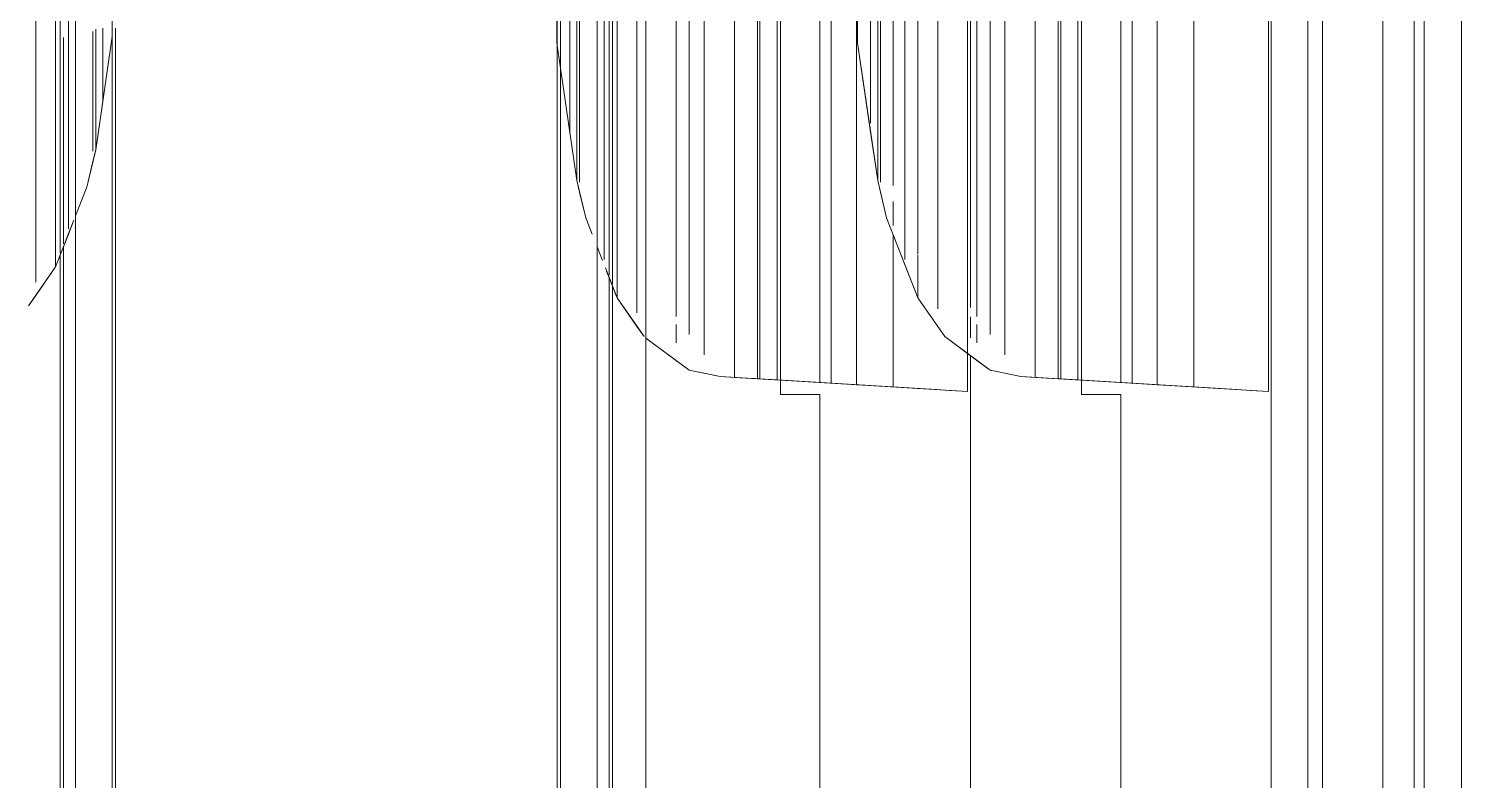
# Model space of a CAD drawing. Header units: inches. Extents: x -1180 to 2011, y -268 to 2143.
# Drawn here: x -1123.557 to -1118.794, y 2026.496 to 2028.995 of the extents above; entities that cross this region are included whole.
import ezdxf

# ---------------------------------------------------------------- set-up
doc = ezdxf.new("R2010")
doc.units = ezdxf.units.IN
doc.header["$MEASUREMENT"] = 0
doc.layers.add('I-FURN', color=30, linetype='Continuous', lineweight=9)

# ---------------------------------------------------------------- blocks, each defined once
blk = doc.blocks.new('HermanMiller_Exclave_EXSB_SmallBoards - Eco Board Writeable Pkg 4-5326758-6TH FLOOR POWER _ SIGNAL')
at = {"layer": 'I-FURN'}
for p, q in [((4.4423, -0.5498), (4.0656, -0.4947)), ((4.4423, -0.5498), (4.0656, -0.4947)), ((4.2813, -0.5262), (4.0656, -0.4947)), ((4.0377, -0.5262), (4.2813, -0.5262)), ((4.0416, -0.5498), (4.4423, -0.5498)), ((4.0494, -0.559), (4.4473, -0.559)), ((4.4423, -0.5498), (4.2813, -0.5262)), ((4.5661, -0.5792), (4.4423, -0.5498)), ((4.5661, -0.5792), (4.4423, -0.5498)), ((4.4812, -0.559), (4.4423, -0.5498)), ((4.5661, -0.5792), (4.4812, -0.559)), ((4.6619, -0.6167), (4.5661, -0.5792)), ((4.6619, -0.6167), (4.5661, -0.5792)), ((4.6619, -0.6167), (4.5661, -0.5792)), ((0.6622, -0.6399), (4.7053, -0.6399)), ((4.7319, -0.6441), (4.6758, -0.6222)), ((4.7419, -0.648), (4.6758, -0.6222)), ((4.7211, -0.6399), (4.6758, -0.6222)), ((4.7875, -0.6659), (4.7211, -0.6399)), ((4.8317, -0.6832), (4.7319, -0.6441)), ((4.8317, -0.6832), (4.7419, -0.648)), ((4.8317, -0.6832), (4.7875, -0.6659)), ((0.5833, -0.6832), (4.8317, -0.6832)), ((4.9611, -0.7729), (4.8317, -0.6832)), ((4.9611, -0.7729), (4.8317, -0.6832)), ((4.9273, -0.7495), (4.8317, -0.6832)), ((0.5833, -0.7495), (4.8825, -0.7495)), ((4.9611, -0.7729), (4.9273, -0.7495))]:
    blk.add_line(p, q, dxfattribs=at)
blk = doc.blocks.new('HermanMiller_Exclave_EXSB_SmallBoards - White Board Pkg 1-5326753-6TH FLOOR POWER _ SIGNAL')
at = {"layer": 'I-FURN'}
for p, q in [((27.4272, -0.4829), (26.9697, -0.5498)), ((27.4272, -0.4829), (26.9697, -0.5498)), ((27.1307, -0.5262), (27.4272, -0.4829)), ((30.0468, -0.4829), (27.4272, -0.4829)), ((30.0468, -0.4829), (27.4272, -0.4829)), ((27.4272, -0.4829), (30.0468, -0.4829)), ((26.9697, -0.5498), (26.8459, -0.5792)), ((26.9697, -0.5498), (26.8459, -0.5792)), ((26.8459, -0.5792), (26.9308, -0.559)), ((26.9308, -0.559), (26.9697, -0.5498)), ((26.9647, -0.559), (30.1794, -0.559)), ((26.9697, -0.5498), (27.1307, -0.5262)), ((26.9697, -0.5498), (30.0662, -0.5498)), ((27.1607, -0.5262), (30.0662, -0.5262)), ((26.8459, -0.5792), (26.5803, -0.6832)), ((26.8459, -0.5792), (26.5803, -0.6832)), ((26.6909, -0.6399), (26.8459, -0.5792)), ((26.5803, -0.6832), (26.6909, -0.6399)), ((26.7067, -0.6399), (26.8463, -0.6399)), ((26.8463, -0.6399), (30.1794, -0.6399)), ((26.5803, -0.6832), (26.4509, -0.7729)), ((26.5803, -0.6832), (26.4509, -0.7729)), ((26.4847, -0.7495), (26.5803, -0.6832)), ((26.5803, -0.6832), (26.7229, -0.6832)), ((26.7264, -0.6832), (30.1794, -0.6832)), ((26.4509, -0.7729), (26.4847, -0.7495)), ((26.543, -0.7495), (30.1794, -0.7495)), ((26.4509, -0.7729), (26.3389, -0.9233)), ((26.4408, -0.7864), (26.3944, -0.8487)), ((26.3944, -0.8487), (26.4408, -0.7864)), ((26.3944, -0.8487), (26.3389, -0.9233)), ((26.3389, -0.9233), (26.3715, -0.8796)), ((26.43, -0.8796), (26.4908, -0.8796)), ((26.5182, -0.8796), (30.1794, -0.8796)), ((26.3389, -0.9233), (26.3182, -1.0257)), ((26.3389, -0.9233), (26.3182, -1.0257)), ((26.3289, -0.9728), (26.3389, -0.9233)), ((26.4583, -0.9233), (30.1794, -0.9233)), ((26.3182, -1.0257), (26.3289, -0.9728)), ((26.3905, -0.9728), (30.1794, -0.9728)), ((26.3182, -1.0257), (26.2686, -1.8487)), ((26.3182, -1.0257), (26.3141, -1.093)), ((26.3153, -1.0737), (26.3182, -1.0257)), ((26.3141, -1.093), (26.2959, -1.3953)), ((26.3107, -1.15), (26.3141, -1.093)), ((26.3169, -1.0737), (30.1794, -1.0737)), ((26.3067, -1.2152), (26.3102, -1.1585)), ((26.3102, -1.1585), (26.3107, -1.15)), ((26.3102, -1.1585), (30.1794, -1.1585)), ((26.3107, -1.15), (30.1794, -1.15)), ((26.306, -1.227), (26.2587, -1.227)), ((26.2587, -1.227), (26.306, -1.227)), ((26.2587, -1.227), (26.2587, -1.358)), ((26.2587, -1.227), (26.2587, -1.358)), ((26.2748, -1.7453), (26.3067, -1.2152)), ((30.1794, -1.227), (26.306, -1.227)), ((26.306, -1.227), (30.1794, -1.227)), ((30.1794, -1.2152), (26.3067, -1.2152)), ((26.2587, -1.358), (5.1533, -1.358)), ((26.2587, -1.358), (5.1533, -1.358)), ((5.1533, -1.358), (26.2587, -1.358)), ((28.2691, -1.358), (26.2981, -1.358)), ((28.2559, -1.358), (26.2981, -1.358)), ((26.2981, -1.358), (30.1794, -1.358)), ((30.1794, -1.358), (26.2981, -1.358)), ((26.2981, -1.358), (30.1794, -1.358)), ((26.2959, -1.3953), (26.2908, -1.4793)), ((26.2959, -1.3953), (30.1794, -1.3953)), ((26.2908, -1.4793), (26.2835, -1.601)), ((26.2908, -1.4793), (30.1794, -1.4793)), ((26.2835, -1.601), (30.1794, -1.601)), ((26.2709, -1.8095), (26.2686, -1.8487)), ((26.2686, -1.8487), (30.1794, -1.8487)), ((26.2686, -1.8487), (30.1794, -1.8487)), ((1.335, -1.858), (30.1794, -1.858)), ((30.1794, -1.858), (1.335, -1.858)), ((1.335, -1.858), (30.1794, -1.858))]:
    blk.add_line(p, q, dxfattribs=at)
at = {"layer": 'I-FURN', "flags": 128}
blk.add_lwpolyline([(26.2835, -1.601), (26.2786, -1.6813), (26.2748, -1.7453), (26.2722, -1.7889), (26.2709, -1.8095)], dxfattribs=at)
blk = doc.blocks.new('HermanMiller_Exclave_EXSB_SmallBoards - White Board Pkg 1-V27-6TH FLOOR POWER _ SIGNAL')
at = {"layer": 'I-FURN'}
for p, q in [((27.3435, -0.4951), (26.9697, -0.5498)), ((27.3435, -0.4951), (26.9697, -0.5498)), ((27.1524, -0.5231), (27.3435, -0.4951)), ((27.4272, -0.4829), (27.3435, -0.4951)), ((27.4272, -0.4829), (27.3435, -0.4951)), ((27.3435, -0.4951), (27.4272, -0.4829)), ((30.0468, -0.4829), (27.4272, -0.4829)), ((30.0468, -0.4829), (27.4272, -0.4829)), ((27.4272, -0.4829), (30.0468, -0.4829)), ((26.9697, -0.5498), (26.8459, -0.5792)), ((26.9697, -0.5498), (26.8459, -0.5792)), ((26.8459, -0.5792), (26.9308, -0.559)), ((26.9308, -0.559), (26.9697, -0.5498)), ((26.9647, -0.559), (30.4813, -0.559)), ((26.9697, -0.5498), (27.1307, -0.5262)), ((26.9697, -0.5498), (30.0662, -0.5498)), ((27.1307, -0.5262), (30.0662, -0.5262)), ((26.749, -0.6171), (26.7044, -0.6346)), ((26.749, -0.6171), (26.7044, -0.6346)), ((26.7044, -0.6346), (26.749, -0.6171)), ((26.8459, -0.5792), (26.7915, -0.6005)), ((26.8459, -0.5792), (26.7915, -0.6005)), ((26.7915, -0.6005), (26.8459, -0.5792)), ((26.6791, -0.6445), (26.5803, -0.6832)), ((26.6689, -0.6485), (26.5803, -0.6832)), ((26.5863, -0.6809), (26.6308, -0.6634)), ((26.7067, -0.6399), (30.7498, -0.6399)), ((26.5803, -0.6832), (26.4509, -0.7729)), ((26.5803, -0.6832), (26.4509, -0.7729)), ((26.4847, -0.7495), (26.5803, -0.6832)), ((26.5803, -0.6832), (29.4926, -0.6832)), ((26.4509, -0.7729), (26.4847, -0.7495)), ((26.5295, -0.7495), (30.9311, -0.7495)), ((26.4461, -0.7793), (26.3389, -0.9233)), ((26.4461, -0.7793), (26.3389, -0.9233)), ((26.3715, -0.8796), (26.4461, -0.7793)), ((26.3389, -0.9233), (26.3715, -0.8796)), ((26.43, -0.8796), (26.4908, -0.8796)), ((26.5182, -0.8796), (30.1794, -0.8796)), ((26.3389, -0.9233), (26.3182, -1.0257)), ((26.3389, -0.9233), (26.3182, -1.0257)), ((26.3289, -0.9728), (26.3389, -0.9233)), ((26.4583, -0.9233), (30.1794, -0.9233)), ((26.3182, -1.0257), (26.3289, -0.9728)), ((26.3905, -0.9728), (30.1794, -0.9728)), ((26.3182, -1.0257), (26.2686, -1.8487)), ((26.3182, -1.0257), (26.3141, -1.093)), ((26.3153, -1.0737), (26.3182, -1.0257)), ((26.3141, -1.093), (26.2959, -1.3953)), ((26.3111, -1.1429), (26.3141, -1.093)), ((26.3169, -1.0737), (30.1794, -1.0737)), ((26.3067, -1.2152), (26.3102, -1.1585)), ((26.3102, -1.1585), (26.3107, -1.15)), ((26.3102, -1.1585), (30.1794, -1.1585)), ((26.3107, -1.15), (30.1794, -1.15)), ((26.306, -1.227), (26.2587, -1.227)), ((26.2587, -1.227), (26.306, -1.227)), ((26.2587, -1.227), (26.2587, -1.358)), ((26.2587, -1.227), (26.2587, -1.358)), ((26.2748, -1.7453), (26.3067, -1.2152)), ((30.1794, -1.227), (26.306, -1.227)), ((26.306, -1.227), (30.1794, -1.227)), ((30.1794, -1.2152), (26.3067, -1.2152)), ((26.2587, -1.358), (5.1533, -1.358)), ((26.2587, -1.358), (5.1533, -1.358)), ((5.1533, -1.358), (26.2587, -1.358)), ((28.2691, -1.358), (26.2981, -1.358)), ((28.2559, -1.358), (26.2981, -1.358)), ((26.2981, -1.358), (30.1794, -1.358)), ((30.1794, -1.358), (26.2981, -1.358)), ((26.2981, -1.358), (30.1794, -1.358)), ((26.2959, -1.3953), (26.2908, -1.4793)), ((26.2959, -1.3953), (30.1794, -1.3953)), ((26.2908, -1.4793), (26.2835, -1.601)), ((26.2908, -1.4793), (30.1794, -1.4793)), ((26.2835, -1.601), (26.7901, -1.601)), ((26.8201, -1.601), (26.8995, -1.601)), ((26.9537, -1.601), (30.1471, -1.601)), ((26.2709, -1.8095), (26.2686, -1.8487)), ((26.2686, -1.8487), (30.1794, -1.8487)), ((26.2686, -1.8487), (26.3944, -1.8487)), ((26.4536, -1.8487), (26.5273, -1.8487)), ((26.5604, -1.8487), (30.1794, -1.8487)), ((5.0245, -1.858), (26.3875, -1.858)), ((26.3875, -1.858), (5.0245, -1.858)), ((5.0245, -1.858), (26.3875, -1.858)), ((26.4465, -1.858), (26.5163, -1.858)), ((26.5163, -1.858), (26.4465, -1.858)), ((26.4465, -1.858), (26.5163, -1.858)), ((26.5477, -1.858), (30.1794, -1.858)), ((30.1794, -1.858), (26.5477, -1.858)), ((26.5477, -1.858), (30.1794, -1.858))]:
    blk.add_line(p, q, dxfattribs=at)
at = {"layer": 'I-FURN', "flags": 128}
blk.add_lwpolyline([(26.2835, -1.601), (26.2786, -1.6813), (26.2748, -1.7453), (26.2722, -1.7889), (26.2709, -1.8095)], dxfattribs=at)
blk = doc.blocks.new('HermanMiller_Exclave_EXSC_SmallMobileCartMagneticWhiteboard - Mobile Cart-5326770-6TH FLOOR POWER _ SIGNAL')
at = {"layer": 'I-FURN'}
for p, q in [((-10.8904, 0.9069), (10.9926, 0.9069)), ((10.9649, 0.9177), (-10.8627, 0.9177)), ((-10.8627, 0.9177), (10.9649, 0.9177)), ((15.1674, 0.9177), (10.9706, 0.9177)), ((10.9706, 0.9177), (15.1674, 0.9177)), ((11.0022, 0.9069), (11.6886, 0.9069)), ((-15.1641, 0.8667), (15.1641, 0.8667)), ((15.1538, 0.7447), (-15.1538, 0.7447)), ((-11.6701, 0.7343), (11.7194, 0.7343)), ((11.7194, 0.7343), (-11.6701, 0.7343)), ((11.6915, 0.7447), (-11.5893, 0.7447)), ((-11.5893, 0.7447), (11.6915, 0.7447)), ((-15.1605, -0.7451), (15.1605, -0.7451)), ((11.67, -0.7344), (-11.7617, -0.7344)), ((-11.7617, -0.7344), (11.67, -0.7344)), ((-11.6887, -0.7451), (11.5863, -0.7451)), ((11.5863, -0.7451), (-11.6887, -0.7451)), ((11.5863, -0.7451), (14.3, -0.7451)), ((14.3, -0.7451), (11.5863, -0.7451)), ((14.2896, -0.7344), (11.67, -0.7344)), ((11.67, -0.7344), (14.2896, -0.7344)), ((15.1676, -0.8671), (-15.1676, -0.8671)), ((10.8888, -0.9075), (-10.9915, -0.9073)), ((-10.965, -0.9177), (10.8626, -0.9177)), ((10.8626, -0.9177), (-10.965, -0.9177)), ((10.8683, -0.9177), (15.0851, -0.9177)), ((15.0851, -0.9177), (10.8683, -0.9177)), ((15.0512, -0.9075), (10.8981, -0.9075)), ((-15.1739, -1.0293), (15.1739, -1.0293)), ((14.4222, -1.0293), (-14.4222, -1.0293)), ((-10.7913, -1.0293), (10.6889, -1.0293)), ((10.7495, -1.0293), (14.4222, -1.0293)), ((14.4222, -3.2301), (-14.4222, -3.2301)), ((14.4222, -3.2301), (-8.9946, -3.2301)), ((-14.4222, -3.2785), (14.4222, -3.2785)), ((-14.4222, -3.479), (14.4222, -3.479)), ((-14.4222, -3.5839), (14.4222, -3.5839)), ((-14.4222, -3.5839), (14.4222, -3.5839)), ((-14.4222, -3.6166), (14.4222, -3.6166)), ((-14.4222, -3.7402), (14.4222, -3.7402)), ((4.8146, -3.7402), (14.4222, -3.7402)), ((4.8146, -3.7402), (14.4222, -3.7402))]:
    blk.add_line(p, q, dxfattribs=at)

msp = doc.modelspace()

# ---------------------------------------------------------------- block references
at = {"layer": 'I-FURN'}
for name, p, rotation in [('HermanMiller_Exclave_EXSB_SmallBoards - Eco Board Writeable Pkg 4-5326758-6TH FLOOR POWER _ SIGNAL', (-1122.7839, 2033.0346), 269.9999999999999), ('HermanMiller_Exclave_EXSB_SmallBoards - White Board Pkg 1-V27-6TH FLOOR POWER _ SIGNAL', (-1122.2839, 2001.5203), 89.99999999999997), ('HermanMiller_Exclave_EXSB_SmallBoards - White Board Pkg 1-5326753-6TH FLOOR POWER _ SIGNAL', (-1121.2839, 2001.5203), 89.99999999999997), ('HermanMiller_Exclave_EXSC_SmallMobileCartMagneticWhiteboard - Mobile Cart-5326770-6TH FLOOR POWER _ SIGNAL', (-1122.5339, 2017.2775), 89.99999999999997)]:
    msp.add_blockref(name, p, dxfattribs=dict(at, rotation=rotation))

doc.saveas('drawing.dxf')
